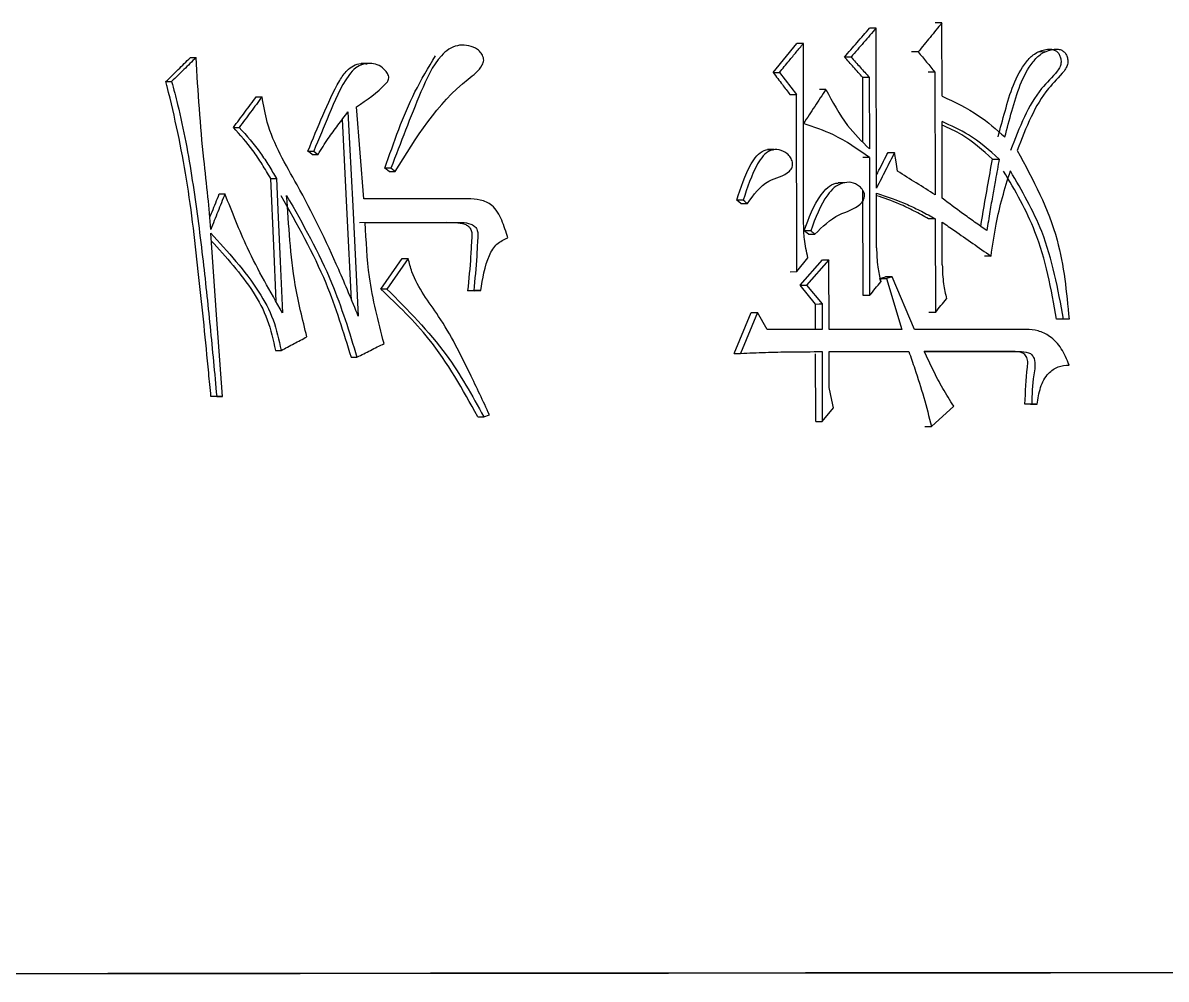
# Model space of a CAD drawing. Header units: millimetres. Extents: x 2462 to 4142, y 835 to 2023.
# Drawn here: x 3087.11 to 3094.37, y 1153.48 to 1159.55 of the extents above; entities that cross this region are included whole.
import ezdxf

# ---------------------------------------------------------------- set-up
doc = ezdxf.new("R2010")
doc.units = ezdxf.units.MM

msp = doc.modelspace()

# ---------------------------------------------------------------- linework, layer by layer
at = {"color": 7, "linetype": 'Continuous', "lineweight": 25}
for p, q in [((3092.5315, 1158.5046), (3092.5297, 1159.5214)), ((3092.9479, 1159.0889), (3092.9471, 1159.5542)), ((3091.8743, 1159.2394), (3092.0255, 1159.4234)), ((3092.0687, 1158.277), (3092.0667, 1159.4236)), ((3092.7966, 1159.3702), (3092.7544, 1159.3699)), ((3093.6008, 1159.3693), (3093.5573, 1159.369)), ((3088.1711, 1159.3332), (3088.2073, 1159.3335)), ((3089.2946, 1159.2958), (3089.2568, 1159.2956)), ((3092.3699, 1159.3373), (3092.3283, 1159.3371)), ((3091.8743, 1159.2394), (3091.9153, 1159.2396)), ((3091.9153, 1159.2396), (3092.0227, 1159.0991)), ((3092.9033, 1159.2404), (3092.861, 1159.2402)), ((3092.9033, 1159.2404), (3092.9046, 1158.4616)), ((3092.4858, 1159.2076), (3092.444, 1159.2074)), ((3092.4447, 1158.7987), (3092.444, 1159.2074)), ((3092.4858, 1159.2076), (3092.4866, 1158.7533)), ((3088.5903, 1159.0848), (3088.627, 1159.0851)), ((3092.0246, 1157.9741), (3092.0227, 1159.0991)), ((3092.2099, 1159.1317), (3092.1685, 1159.1315)), ((3092.949, 1158.44), (3092.9482, 1158.9268)), ((3088.9453, 1158.7174), (3088.9825, 1158.7177)), ((3091.8801, 1158.7492), (3091.8391, 1158.7489)), ((3089.4349, 1158.6097), (3089.4077, 1158.6313)), ((3092.4867, 1158.6992), (3092.4449, 1158.6989)), ((3092.4867, 1158.6992), (3092.4881, 1157.823)), ((3093.269, 1158.6889), (3093.3118, 1158.6891)), ((3088.6821, 1158.5657), (3088.719, 1158.566)), ((3089.4349, 1158.6097), (3089.4728, 1158.61)), ((3092.3298, 1158.5388), (3092.288, 1158.5386)), ((3092.4464, 1157.8228), (3092.4453, 1158.4899)), ((3088.3547, 1158.4679), (3088.3912, 1158.4682)), ((3089.9347, 1158.4373), (3089.2736, 1158.4367)), ((3091.6843, 1158.4281), (3091.6436, 1158.4279)), ((3091.6704, 1158.4062), (3091.6436, 1158.4279)), ((3092.5321, 1158.1259), (3092.5315, 1158.4721)), ((3091.6705, 1158.4062), (3091.7112, 1158.4064)), ((3089.7972, 1158.2855), (3089.2453, 1158.285)), ((3089.2829, 1158.2853), (3089.8355, 1158.2858)), ((3089.7972, 1158.2855), (3089.8355, 1158.2858)), ((3092.9049, 1158.3102), (3092.8626, 1158.3099)), ((3092.9049, 1158.3102), (3092.9059, 1157.7152)), ((3092.9497, 1158.0181), (3092.9493, 1158.2886)), ((3092.0988, 1158.2119), (3092.0721, 1158.2335)), ((3092.0988, 1158.2119), (3092.1401, 1158.2122)), ((3089.3819, 1157.8633), (3089.5172, 1158.0579)), ((3089.5551, 1158.0581), (3089.4197, 1157.8635)), ((3089.5172, 1158.0579), (3089.5551, 1158.0581)), ((3092.0246, 1157.9741), (3092.0958, 1158.0607)), ((3092.2295, 1158.05), (3092.0872, 1157.8876)), ((3092.2303, 1157.6065), (3092.2295, 1158.05)), ((3093.2597, 1158.0725), (3093.217, 1158.0722)), ((3092.0459, 1157.8873), (3092.1881, 1158.0497)), ((3091.9834, 1157.9738), (3092.0246, 1157.9741)), ((3092.5528, 1157.931), (3092.5883, 1157.9419)), ((3092.5528, 1157.931), (3092.5947, 1157.9313)), ((3092.5589, 1157.9108), (3092.5528, 1157.931)), ((3092.6302, 1157.9421), (3092.5883, 1157.9419)), ((3092.6302, 1157.9421), (3092.5947, 1157.9313)), ((3092.5947, 1157.9313), (3092.693, 1157.6069)), ((3092.7729, 1157.6069), (3092.6302, 1157.9421)), ((3089.4196, 1157.8635), (3089.3819, 1157.8632)), ((3089.9718, 1157.8532), (3089.9333, 1157.853)), ((3089.9784, 1157.853), (3089.9333, 1157.853)), ((3090.017, 1157.8533), (3089.9718, 1157.8532)), ((3089.9784, 1157.853), (3090.017, 1157.8533)), ((3092.1441, 1157.7684), (3092.0459, 1157.8873)), ((3092.0872, 1157.8876), (3092.1855, 1157.7687)), ((3092.1444, 1157.6062), (3092.1441, 1157.7684)), ((3092.1855, 1157.7687), (3092.1857, 1157.6064)), ((3091.6274, 1157.4543), (3091.7341, 1157.714)), ((3091.7749, 1157.7142), (3091.6681, 1157.4545)), ((3091.8377, 1157.6061), (3091.7749, 1157.7142)), ((3093.7198, 1157.6726), (3093.6764, 1157.6724)), ((3093.7551, 1157.6726), (3093.7118, 1157.6724)), ((3093.7551, 1157.6726), (3093.7199, 1157.6726)), ((3092.1857, 1157.6064), (3091.8377, 1157.6061)), ((3092.693, 1157.6069), (3092.2303, 1157.6065)), ((3093.4816, 1157.6075), (3092.7729, 1157.6069)), ((3088.7113, 1157.4732), (3088.7481, 1157.4734)), ((3089.1924, 1157.4304), (3089.23, 1157.4307)), ((3092.1446, 1157.4656), (3092.186, 1157.4658)), ((3092.1454, 1157.022), (3092.1446, 1157.451)), ((3092.186, 1157.4658), (3092.1867, 1157.0223)), ((3092.2305, 1157.4658), (3092.7377, 1157.4663)), ((3092.2309, 1157.2387), (3092.2305, 1157.4658)), ((3092.6956, 1157.466), (3092.7377, 1157.4663)), ((3092.8353, 1157.4664), (3093.4377, 1157.4669)), ((3093.3947, 1157.4666), (3092.8354, 1157.4661)), ((3093.395, 1157.4666), (3093.438, 1157.4669)), ((3088.3387, 1157.181), (3088.3023, 1157.1807)), ((3088.3388, 1157.1808), (3088.3023, 1157.1807)), ((3088.3752, 1157.181), (3088.3387, 1157.181)), ((3088.3388, 1157.1808), (3088.3752, 1157.181)), ((3092.1867, 1157.0223), (3092.2579, 1157.1089)), ((3092.8805, 1156.9904), (3093.0222, 1157.1204)), ((3093.5178, 1157.1316), (3093.4748, 1157.1313)), ((3093.5101, 1157.1314), (3093.5531, 1157.1316)), ((3093.5531, 1157.1316), (3093.5178, 1157.1316)), ((3089.9978, 1157.0525), (3090.0364, 1157.0528)), ((3090.0364, 1157.0528), (3090.0725, 1157.0636)), ((3092.1454, 1157.022), (3092.1867, 1157.0223)), ((3092.8383, 1156.9902), (3092.8805, 1156.9904))]:
    msp.add_line(p, q, dxfattribs=at)
at = {"color": 7, "linetype": 'Continuous', "lineweight": 25, "flags": 128}
for points in [[(3092.5297, 1159.5214), (3092.5063, 1159.5212), (3092.4879, 1159.5211)], [(3092.9471, 1159.5542), (3092.9234, 1159.554), (3092.9048, 1159.5539)], [(3092.0667, 1159.4236), (3092.0436, 1159.4235), (3092.0255, 1159.4234)], [(3088.0163, 1159.1817), (3088.0365, 1159.1818), (3088.0523, 1159.1819)], [(3091.9815, 1159.0988), (3092.0045, 1159.099), (3092.0227, 1159.0991)], [(3089.2736, 1158.4367), (3089.2504, 1158.7287), (3089.2272, 1159.0208)], [(3089.1958, 1157.7924), (3089.1682, 1158.339), (3089.1377, 1158.942)], [(3089.1728, 1158.9883), (3089.1829, 1158.7886), (3089.2031, 1158.3891), (3089.2208, 1158.0397), (3089.2385, 1157.6906)], [(3088.4451, 1158.89), (3088.4656, 1158.8901), (3088.4817, 1158.8902)], [(3088.918, 1158.739), (3088.9316, 1158.7391), (3088.9434, 1158.7392), (3088.9552, 1158.7393)], [(3088.9453, 1158.7174), (3088.9317, 1158.7282), (3088.918, 1158.739)], [(3088.9552, 1158.7393), (3088.9689, 1158.7285), (3088.9825, 1158.7177)], [(3092.6047, 1158.7316), (3092.6282, 1158.7317), (3092.6467, 1158.7318)], [(3092.6646, 1158.6128), (3092.6556, 1158.6723), (3092.6467, 1158.7318)], [(3089.4455, 1158.6316), (3089.4318, 1158.6315), (3089.4197, 1158.6314), (3089.4077, 1158.6313)], [(3089.4728, 1158.61), (3089.466, 1158.6154), (3089.4558, 1158.6235), (3089.4455, 1158.6316)], [(3088.7166, 1157.7863), (3088.701, 1158.1385), (3088.6821, 1158.5657)], [(3088.719, 1158.566), (3088.7279, 1158.3662), (3088.7424, 1158.0388), (3088.7569, 1157.7116)], [(3091.7112, 1158.4065), (3091.7043, 1158.412), (3091.6943, 1158.4201), (3091.6843, 1158.4281)], [(3088.3752, 1157.181), (3088.3378, 1157.7002), (3088.3004, 1158.2194)], [(3092.1133, 1158.2338), (3092.0983, 1158.2337), (3092.0852, 1158.2336), (3092.0721, 1158.2335)], [(3092.1881, 1158.0497), (3092.2113, 1158.0499), (3092.2295, 1158.05)], [(3092.0459, 1157.8873), (3092.069, 1157.8875), (3092.0872, 1157.8876)], [(3092.1441, 1157.7684), (3092.1673, 1157.7686), (3092.1855, 1157.7687)], [(3092.4881, 1157.823), (3092.4648, 1157.8229), (3092.4464, 1157.8228)], [(3091.7341, 1157.714), (3091.757, 1157.7141), (3091.7749, 1157.7142)], [(3092.9059, 1157.7152), (3092.8822, 1157.7151), (3092.8636, 1157.715)], [(3091.6274, 1157.4543), (3091.6502, 1157.4544), (3091.6681, 1157.4545)], [(3092.2579, 1157.1089), (3092.2477, 1157.1576), (3092.2393, 1157.1982), (3092.2309, 1157.2387)]]:
    msp.add_lwpolyline(points, dxfattribs=at)
at = {"color": 7, "linetype": 'Continuous', "lineweight": 25}
for points, knots in [([(3092.3283, 1159.3371), (3092.3549, 1159.3678), (3092.4081, 1159.4291), (3092.4613, 1159.4905), (3092.4879, 1159.5211)], [0, 0, 0, 0, 0.5, 1, 1, 1, 1]), ([(3092.5297, 1159.5214), (3092.5031, 1159.4907), (3092.4498, 1159.4294), (3092.3965, 1159.368), (3092.3699, 1159.3373)], [0, 0, 0, 0, 0.5, 1, 1, 1, 1]), ([(3092.9471, 1159.5542), (3092.922, 1159.5235), (3092.8719, 1159.4622), (3092.8217, 1159.4008), (3092.7966, 1159.3702)], [0, 0, 0, 0, 0.5, 1, 1, 1, 1]), ([(3089.4728, 1158.61), (3089.6061, 1158.8258), (3089.7623, 1159.0786), (3090.0098, 1159.2519), (3090.0333, 1159.3012), (3090.0361, 1159.3173), (3090.0338, 1159.3334), (3090.0257, 1159.354), (3090.0091, 1159.3761), (3089.9748, 1159.3996), (3089.9267, 1159.4136), (3089.8673, 1159.4131), (3089.8111, 1159.389), (3089.7166, 1159.302), (3089.6002, 1159.0358), (3089.5071, 1158.7925), (3089.4455, 1158.6316)], [0, 0, 0, 0, 0.369973, 0.433396, 0.441379, 0.448953, 0.456564, 0.46449, 0.480827, 0.49655, 0.526965, 0.55702, 0.587567, 0.618801, 0.747888, 1, 1, 1, 1]), ([(3091.9153, 1159.2396), (3091.9356, 1159.2643), (3091.9711, 1159.3074), (3092.0215, 1159.3687), (3092.0517, 1159.4053), (3092.0667, 1159.4236)], [0, 0, 0, 0, 0.403163, 0.701581, 1, 1, 1, 1]), ([(3092.7966, 1159.3702), (3092.8144, 1159.3485), (3092.85, 1159.3053), (3092.8855, 1159.2621), (3092.9033, 1159.2404)], [0, 0, 0, 0, 0.4999994, 1, 1, 1, 1]), ([(3093.3041, 1158.8295), (3093.3187, 1158.8841), (3093.3626, 1159.0489), (3093.4223, 1159.2443), (3093.5327, 1159.3607), (3093.5886, 1159.3834), (3093.6325, 1159.3888), (3093.6603, 1159.3838), (3093.6799, 1159.3719), (3093.6935, 1159.3543), (3093.7028, 1159.3315), (3093.7061, 1159.3044), (3093.6992, 1159.274), (3093.6574, 1159.2158), (3093.5627, 1159.1287), (3093.4638, 1158.954), (3093.4111, 1158.8153), (3093.3836, 1158.743)], [0, 0, 0, 0, 0.1139189, 0.3435287, 0.3936655, 0.4441087, 0.4716327, 0.4904359, 0.5051552, 0.5198645, 0.5357889, 0.5544176, 0.5730063, 0.5964858, 0.7003525, 0.8437556, 1, 1, 1, 1]), ([(3093.347, 1158.8297), (3093.3616, 1158.8844), (3093.4056, 1159.0492), (3093.4653, 1159.2445), (3093.5759, 1159.361), (3093.6319, 1159.3837), (3093.6759, 1159.389), (3093.7037, 1159.3841), (3093.7233, 1159.3721), (3093.737, 1159.3545), (3093.7463, 1159.3316), (3093.7495, 1159.3046), (3093.7425, 1159.2742), (3093.7006, 1159.216), (3093.6059, 1159.1288), (3093.5069, 1158.9542), (3093.4541, 1158.8155), (3093.4266, 1158.7432)], [0, 0, 0, 0, 0.113871, 0.343385, 0.393605, 0.444131, 0.471663, 0.49049, 0.505222, 0.519945, 0.53588, 0.554496, 0.573047, 0.596528, 0.700458, 0.843857, 1, 1, 1, 1]), ([(3088.2073, 1159.3335), (3088.1815, 1159.3082), (3088.1298, 1159.2577), (3088.0782, 1159.2072), (3088.0523, 1159.1819)], [0, 0, 0, 0, 0.500001, 1, 1, 1, 1]), ([(3088.3004, 1158.241), (3088.2951, 1158.3102), (3088.2837, 1158.4599), (3088.2389, 1158.8225), (3088.2206, 1159.1183), (3088.2073, 1159.3335)], [0, 0, 0, 0, 0.18981, 0.410522, 1, 1, 1, 1]), ([(3088.918, 1158.739), (3088.9494, 1158.8151), (3089.0122, 1158.9672), (3089.0893, 1159.1421), (3089.1582, 1159.248), (3089.2061, 1159.2848), (3089.252, 1159.2981), (3089.2819, 1159.2948), (3089.2955, 1159.2933)], [0, 0, 0, 0, 0.341778, 0.683808, 0.795213, 0.867463, 0.939794, 1, 1, 1, 1]), ([(3089.2272, 1159.0208), (3089.2934, 1159.0648), (3089.3651, 1159.1125), (3089.4257, 1159.1822), (3089.4318, 1159.1972), (3089.4323, 1159.2121), (3089.4255, 1159.2313), (3089.4061, 1159.2579), (3089.3721, 1159.286), (3089.3205, 1159.3), (3089.2685, 1159.2943), (3089.2163, 1159.2686), (3089.1326, 1159.1659), (3089.056, 1158.9796), (3088.9875, 1158.8163), (3088.9552, 1158.7393)], [0, 0, 0, 0, 0.213503, 0.231464, 0.24303, 0.254692, 0.268684, 0.294822, 0.340398, 0.3844, 0.438732, 0.481931, 0.539955, 0.782901, 1, 1, 1, 1]), ([(3089.4077, 1158.6313), (3089.4644, 1158.7965), (3089.5502, 1159.0462), (3089.6831, 1159.2696), (3089.7281, 1159.3452)], [0, 0, 0, 0, 0.661401, 1, 1, 1, 1]), ([(3092.444, 1159.2074), (3092.4247, 1159.229), (3092.3862, 1159.2722), (3092.3476, 1159.3155), (3092.3283, 1159.3371)], [0, 0, 0, 0, 0.5, 1, 1, 1, 1]), ([(3092.3699, 1159.3373), (3092.3892, 1159.3157), (3092.4278, 1159.2725), (3092.4665, 1159.2293), (3092.4858, 1159.2076)], [0, 0, 0, 0, 0.499999, 1, 1, 1, 1]), ([(3091.8743, 1159.2394), (3091.8841, 1159.2264), (3091.9038, 1159.2006), (3091.9396, 1159.1538), (3091.9655, 1159.1198), (3091.9815, 1159.0988)], [0, 0, 0, 0, 0.27573, 0.55146, 1, 1, 1, 1]), ([(3088.3023, 1157.1807), (3088.2975, 1157.2311), (3088.2829, 1157.3824), (3088.2585, 1157.6344), (3088.2143, 1158.0449), (3088.1587, 1158.5542), (3088.0699, 1158.9663), (3088.019, 1159.1708), (3088.0163, 1159.1817)], [0, 0, 0, 0, 0.075018, 0.225054, 0.375091, 0.686729, 0.98338, 1, 1, 1, 1]), ([(3088.0523, 1159.1819), (3088.0653, 1159.1331), (3088.1201, 1158.9267), (3088.1877, 1158.5547), (3088.2487, 1158.083), (3088.2973, 1157.6249), (3088.3249, 1157.329), (3088.3387, 1157.181)], [0, 0, 0, 0, 0.075008, 0.317588, 0.559815, 0.779883, 1, 1, 1, 1]), ([(3088.4451, 1158.89), (3088.4693, 1158.9225), (3088.5177, 1158.9874), (3088.5661, 1159.0524), (3088.5903, 1159.0848)], [0, 0, 0, 0, 0.500104, 1, 1, 1, 1]), ([(3088.627, 1159.0851), (3088.6028, 1159.0526), (3088.5544, 1158.9877), (3088.5059, 1158.9227), (3088.4817, 1158.8902)], [0, 0, 0, 0, 0.499896, 1, 1, 1, 1]), ([(3089.2385, 1157.6906), (3089.1977, 1157.7901), (3089.0806, 1158.075), (3088.8825, 1158.4808), (3088.6712, 1158.8289), (3088.6364, 1159.0308), (3088.627, 1159.0851)], [0, 0, 0, 0, 0.210769, 0.603834, 0.893415, 1, 1, 1, 1]), ([(3092.2099, 1159.1317), (3092.1862, 1159.0956), (3092.1388, 1159.0234), (3092.0913, 1158.9513), (3092.0676, 1158.9152)], [0, 0, 0, 0, 0.499999, 1, 1, 1, 1]), ([(3092.2099, 1159.1317), (3092.2524, 1159.0522), (3092.3279, 1158.9109), (3092.4382, 1158.8013), (3092.4865, 1158.7533)], [0, 0, 0, 0, 0.562196, 1, 1, 1, 1]), ([(3092.9479, 1159.0889), (3093.0277, 1159.0515), (3093.1712, 1158.9841), (3093.2929, 1158.8771), (3093.3469, 1158.8297)], [0, 0, 0, 0, 0.556253, 1, 1, 1, 1]), ([(3088.9825, 1158.7177), (3089.0036, 1158.752), (3089.0431, 1158.8165), (3089.1091, 1158.9047), (3089.1516, 1158.9604), (3089.1728, 1158.9883)], [0, 0, 0, 0, 0.363385, 0.681597, 1, 1, 1, 1]), ([(3093.3118, 1158.6891), (3093.249, 1158.7443), (3093.1376, 1158.8423), (3093.0057, 1158.9011), (3092.9482, 1158.9268)], [0, 0, 0, 0, 0.563785, 1, 1, 1, 1]), ([(3088.6821, 1158.5657), (3088.6641, 1158.596), (3088.6279, 1158.6565), (3088.5533, 1158.7688), (3088.4876, 1158.8424), (3088.4451, 1158.89)], [0, 0, 0, 0, 0.261157, 0.522419, 1, 1, 1, 1]), ([(3088.4817, 1158.8902), (3088.5286, 1158.8374), (3088.5965, 1158.7611), (3088.6695, 1158.6475), (3088.7025, 1158.5932), (3088.719, 1158.566)], [0, 0, 0, 0, 0.528752, 0.7642, 1, 1, 1, 1]), ([(3092.4867, 1158.6992), (3092.4127, 1158.7513), (3092.2815, 1158.8437), (3092.1325, 1158.8934), (3092.0676, 1158.915)], [0, 0, 0, 0, 0.564258, 1, 1, 1, 1]), ([(3093.269, 1158.6889), (3093.2065, 1158.7446), (3093.108, 1158.8326), (3092.9911, 1158.8858), (3092.9482, 1158.9053)], [0, 0, 0, 0, 0.633343, 1, 1, 1, 1]), ([(3091.6436, 1158.4279), (3091.6693, 1158.5071), (3091.7016, 1158.6067), (3091.7681, 1158.7109), (3091.8143, 1158.7476), (3091.8566, 1158.7546), (3091.8743, 1158.7458), (3091.8754, 1158.7452)], [0, 0, 0, 0, 0.569503, 0.715113, 0.855089, 0.990855, 1, 1, 1, 1]), ([(3091.7112, 1158.4064), (3091.7512, 1158.4624), (3091.822, 1158.5612), (3091.9471, 1158.5797), (3091.989, 1158.6237), (3091.9966, 1158.6372), (3091.9995, 1158.6531), (3091.9969, 1158.675), (3091.9862, 1158.7005), (3091.9584, 1158.7305), (3091.9144, 1158.7514), (3091.8559, 1158.7497), (3091.8088, 1158.7107), (3091.7426, 1158.6075), (3091.7102, 1158.5076), (3091.6843, 1158.4281)], [0, 0, 0, 0, 0.207477, 0.366821, 0.383117, 0.398789, 0.414409, 0.43088, 0.465089, 0.497023, 0.558701, 0.619216, 0.681582, 0.746432, 1, 1, 1, 1]), ([(3092.5313, 1158.5866), (3092.5366, 1158.5971), (3092.5611, 1158.6454), (3092.5855, 1158.6937), (3092.6047, 1158.7316)], [0, 0, 0, 0, 0.2160539, 1, 1, 1, 1]), ([(3092.6467, 1158.7318), (3092.6275, 1158.6939), (3092.5891, 1158.6182), (3092.5507, 1158.5424), (3092.5315, 1158.5046)], [0, 0, 0, 0, 0.5, 1, 1, 1, 1]), ([(3093.4265, 1158.7432), (3093.5254, 1158.5587), (3093.7035, 1158.2263), (3093.7392, 1157.8432), (3093.7551, 1157.6726)], [0, 0, 0, 0, 0.554855, 1, 1, 1, 1]), ([(3093.1947, 1158.2614), (3093.2086, 1158.3461), (3093.2319, 1158.4889), (3093.2582, 1158.631), (3093.269, 1158.6889)], [0, 0, 0, 0, 0.592874, 1, 1, 1, 1]), ([(3093.3118, 1158.6891), (3093.3037, 1158.6452), (3093.2899, 1158.5696), (3093.2697, 1158.4587), (3093.2513, 1158.3511), (3093.2393, 1158.2752), (3093.2329, 1158.2347)], [0, 0, 0, 0, 0.2905663, 0.5003512, 0.7334494, 1, 1, 1, 1]), ([(3092.9046, 1158.4616), (3092.8647, 1158.4868), (3092.7847, 1158.5372), (3092.7047, 1158.5876), (3092.6646, 1158.6128)], [0, 0, 0, 0, 0.5, 1, 1, 1, 1]), ([(3093.2597, 1158.0725), (3093.2696, 1158.1402), (3093.2878, 1158.2659), (3093.3296, 1158.4466), (3093.3649, 1158.5577), (3093.3827, 1158.6134)], [0, 0, 0, 0, 0.367969, 0.683162, 1, 1, 1, 1]), ([(3093.6764, 1157.6724), (3093.6419, 1157.8627), (3093.5808, 1158.1998), (3093.4128, 1158.4878), (3093.3397, 1158.6131)], [0, 0, 0, 0, 0.56483, 1, 1, 1, 1]), ([(3093.7198, 1157.6726), (3093.6852, 1157.863), (3093.624, 1158.2001), (3093.4558, 1158.488), (3093.3827, 1158.6134)], [0, 0, 0, 0, 0.564773, 1, 1, 1, 1]), ([(3092.0721, 1158.2335), (3092.1016, 1158.3146), (3092.1386, 1158.4162), (3092.2193, 1158.509), (3092.2591, 1158.535), (3092.2832, 1158.536), (3092.2881, 1158.5362)], [0, 0, 0, 0, 0.64048, 0.802676, 0.960026, 1, 1, 1, 1]), ([(3092.1401, 1158.2122), (3092.1882, 1158.2592), (3092.2737, 1158.3427), (3092.4021, 1158.3706), (3092.4502, 1158.4268), (3092.4595, 1158.4602), (3092.4461, 1158.492), (3092.4186, 1158.523), (3092.3721, 1158.5453), (3092.3138, 1158.5388), (3092.2607, 1158.5105), (3092.1801, 1158.4149), (3092.1429, 1158.3142), (3092.1133, 1158.2338)], [0, 0, 0, 0, 0.206809, 0.366827, 0.399836, 0.431258, 0.463307, 0.497531, 0.558719, 0.620129, 0.682427, 0.746618, 1, 1, 1, 1]), ([(3088.2941, 1158.3161), (3088.2992, 1158.3289), (3088.3194, 1158.3795), (3088.3396, 1158.4301), (3088.3547, 1158.4679)], [0, 0, 0, 0, 0.252463, 1, 1, 1, 1]), ([(3088.3912, 1158.4682), (3088.376, 1158.4303), (3088.3458, 1158.3546), (3088.3155, 1158.2789), (3088.3004, 1158.241)], [0, 0, 0, 0, 0.499738, 1, 1, 1, 1]), ([(3088.7569, 1157.7116), (3088.6789, 1157.8471), (3088.5396, 1158.0897), (3088.4366, 1158.3523), (3088.3912, 1158.4682)], [0, 0, 0, 0, 0.5589855, 1, 1, 1, 1]), ([(3088.7459, 1158.4576), (3088.8488, 1158.2762), (3089.033, 1157.9511), (3089.1436, 1157.59), (3089.1924, 1157.4304)], [0, 0, 0, 0, 0.55825, 1, 1, 1, 1]), ([(3088.7829, 1158.4578), (3088.8859, 1158.2764), (3089.0703, 1157.9514), (3089.181, 1157.5902), (3089.23, 1157.4307)], [0, 0, 0, 0, 0.558287, 1, 1, 1, 1]), ([(3088.9117, 1157.5601), (3088.8844, 1157.6694), (3088.834, 1157.8707), (3088.8024, 1158.1729), (3088.7894, 1158.3628), (3088.7829, 1158.4578)], [0, 0, 0, 0, 0.372436, 0.6857253, 1, 1, 1, 1]), ([(3090.188, 1158.1887), (3090.1766, 1158.2263), (3090.1543, 1158.3002), (3090.1014, 1158.398), (3090.0143, 1158.4336), (3089.9611, 1158.4361), (3089.9347, 1158.4373)], [0, 0, 0, 0, 0.292586, 0.576009, 0.788989, 1, 1, 1, 1]), ([(3092.5315, 1158.4721), (3092.5976, 1158.45), (3092.6948, 1158.4175), (3092.8174, 1158.3578), (3092.8757, 1158.326), (3092.9049, 1158.3102)], [0, 0, 0, 0, 0.5142955, 0.7569295, 1, 1, 1, 1]), ([(3092.8626, 1158.3099), (3092.8321, 1158.3265), (3092.771, 1158.3598), (3092.6619, 1158.4129), (3092.5804, 1158.4402), (3092.5315, 1158.4566)], [0, 0, 0, 0, 0.286041, 0.572157, 1, 1, 1, 1]), ([(3093.2329, 1158.2347), (3093.207, 1158.2528), (3093.1553, 1158.2888), (3093.0602, 1158.3565), (3092.9919, 1158.4078), (3092.949, 1158.44)], [0, 0, 0, 0, 0.270741, 0.541487, 1, 1, 1, 1]), ([(3089.4021, 1157.5173), (3089.3659, 1157.6577), (3089.3009, 1157.9093), (3089.2884, 1158.1699), (3089.2829, 1158.2853)], [0, 0, 0, 0, 0.557505, 1, 1, 1, 1]), ([(3089.7972, 1158.2855), (3089.8374, 1158.2873), (3089.8861, 1158.2895), (3089.9385, 1158.265), (3089.9553, 1158.2432), (3089.9617, 1158.215), (3089.9563, 1158.1577), (3089.952, 1158.0367), (3089.9407, 1157.9258), (3089.9333, 1157.853)], [0, 0, 0, 0, 0.223549, 0.269899, 0.31726, 0.366291, 0.417087, 0.617274, 1, 1, 1, 1]), ([(3089.8355, 1158.2858), (3089.8758, 1158.2876), (3089.9245, 1158.2897), (3089.977, 1158.2653), (3089.9938, 1158.2434), (3090.0002, 1158.2153), (3089.9948, 1158.1579), (3089.9905, 1158.037), (3089.9792, 1157.926), (3089.9718, 1157.8532)], [0, 0, 0, 0, 0.2237546, 0.2701358, 0.3175045, 0.3665219, 0.4172988, 0.6174118, 1, 1, 1, 1]), ([(3092.0958, 1158.0607), (3092.0869, 1158.1004), (3092.0709, 1158.1715), (3092.0693, 1158.2447), (3092.0687, 1158.277)], [0, 0, 0, 0, 0.558836, 1, 1, 1, 1]), ([(3092.9493, 1158.2886), (3092.9751, 1158.2706), (3093.0398, 1158.2256), (3093.1433, 1158.1536), (3093.2209, 1158.0995), (3093.2597, 1158.0725)], [0, 0, 0, 0, 0.249419, 0.624709, 1, 1, 1, 1]), ([(3088.3004, 1158.2194), (3088.4093, 1158.1006), (3088.5621, 1157.9339), (3088.7062, 1157.6717), (3088.7341, 1157.5398), (3088.7481, 1157.4734)], [0, 0, 0, 0, 0.552374, 0.77511, 1, 1, 1, 1]), ([(3092.1401, 1158.2122), (3092.1356, 1158.2158), (3092.1267, 1158.223), (3092.1178, 1158.2302), (3092.1133, 1158.2338)], [0, 0, 0, 0, 0.499453, 1, 1, 1, 1]), ([(3088.304, 1158.1702), (3088.3983, 1158.0667), (3088.5364, 1157.9152), (3088.6693, 1157.6714), (3088.6972, 1157.5395), (3088.7113, 1157.4732)], [0, 0, 0, 0, 0.5175105, 0.7575696, 1, 1, 1, 1]), ([(3090.017, 1157.8533), (3090.0286, 1157.9298), (3090.0446, 1158.0357), (3090.1135, 1158.1549), (3090.1636, 1158.1776), (3090.188, 1158.1887)], [0, 0, 0, 0, 0.572733, 0.791394, 1, 1, 1, 1]), ([(3092.5321, 1158.1259), (3092.5332, 1158.0849), (3092.5353, 1158.0116), (3092.5519, 1157.9407), (3092.5592, 1157.9096)], [0, 0, 0, 0, 0.561072, 1, 1, 1, 1]), ([(3090.0725, 1157.0637), (3090.0314, 1157.1511), (3089.9311, 1157.3645), (3089.7763, 1157.6727), (3089.5977, 1157.892), (3089.5625, 1158.0295), (3089.5551, 1158.0581)], [0, 0, 0, 0, 0.257125, 0.627625, 0.922525, 1, 1, 1, 1]), ([(3092.9497, 1158.0181), (3092.9509, 1157.977), (3092.9529, 1157.9038), (3092.9694, 1157.8329), (3092.9767, 1157.8018)], [0, 0, 0, 0, 0.561072, 1, 1, 1, 1]), ([(3092.4881, 1157.823), (3092.5, 1157.8375), (3092.5237, 1157.8663), (3092.5473, 1157.8952), (3092.5592, 1157.9096)], [0, 0, 0, 0, 0.499998, 1, 1, 1, 1]), ([(3089.9978, 1157.0525), (3089.9024, 1157.2241), (3089.7336, 1157.5275), (3089.4884, 1157.7615), (3089.3819, 1157.8632)], [0, 0, 0, 0, 0.565431, 1, 1, 1, 1]), ([(3089.4196, 1157.8635), (3089.553, 1157.7304), (3089.7936, 1157.4904), (3089.9615, 1157.1876), (3090.0364, 1157.0528)], [0, 0, 0, 0, 0.554583, 1, 1, 1, 1]), ([(3092.9059, 1157.7152), (3092.9177, 1157.7296), (3092.9413, 1157.7585), (3092.9649, 1157.7874), (3092.9767, 1157.8018)], [0, 0, 0, 0, 0.499998, 1, 1, 1, 1]), ([(3088.7482, 1157.4734), (3088.7754, 1157.4879), (3088.83, 1157.5168), (3088.8845, 1157.5457), (3088.9117, 1157.5601)], [0, 0, 0, 0, 0.500001, 1, 1, 1, 1]), ([(3093.7557, 1157.3806), (3093.7411, 1157.4167), (3093.7122, 1157.4877), (3093.6407, 1157.5631), (3093.5601, 1157.6027), (3093.5077, 1157.6059), (3093.4816, 1157.6075)], [0, 0, 0, 0, 0.291064, 0.572494, 0.787521, 1, 1, 1, 1]), ([(3089.23, 1157.4307), (3089.2587, 1157.4451), (3089.3161, 1157.474), (3089.3734, 1157.5029), (3089.4021, 1157.5173)], [0, 0, 0, 0, 0.4998359, 1, 1, 1, 1]), ([(3091.6681, 1157.4545), (3091.7206, 1157.457), (3091.8255, 1157.462), (3091.9982, 1157.4656), (3092.1182, 1157.4657), (3092.186, 1157.4658)], [0, 0, 0, 0, 0.303648, 0.607314, 1, 1, 1, 1]), ([(3091.7345, 1157.4576), (3091.7345, 1157.4576), (3091.7344, 1157.4576), (3091.7364, 1157.4577), (3091.7426, 1157.4579), (3091.752, 1157.4583), (3091.7607, 1157.4585), (3091.7639, 1157.4586)], [0, 0, 0, 0, 0.118666, 0.33778, 0.44855, 0.796934, 1, 1, 1, 1]), ([(3092.7377, 1157.4663), (3092.7501, 1157.4299), (3092.7829, 1157.3336), (3092.8338, 1157.176), (3092.8649, 1157.0523), (3092.8805, 1156.9904)], [0, 0, 0, 0, 0.232258, 0.615691, 1, 1, 1, 1]), ([(3093.0222, 1157.1204), (3092.9983, 1157.1573), (3092.951, 1157.2304), (3092.8915, 1157.3479), (3092.854, 1157.4268), (3092.8353, 1157.4664)], [0, 0, 0, 0, 0.337126, 0.668281, 1, 1, 1, 1]), ([(3093.4747, 1157.1313), (3093.4786, 1157.2104), (3093.4831, 1157.3012), (3093.4945, 1157.4025), (3093.4866, 1157.437), (3093.451, 1157.467), (3093.4179, 1157.4668), (3093.3947, 1157.4666)], [0, 0, 0, 0, 0.5750269, 0.6610275, 0.7418938, 0.8195122, 1, 1, 1, 1]), ([(3093.4377, 1157.4668), (3093.4583, 1157.4665), (3093.4872, 1157.4661), (3093.5212, 1157.447), (3093.5458, 1157.3987), (3093.5233, 1157.2884), (3093.5199, 1157.1929), (3093.5178, 1157.1316)], [0, 0, 0, 0, 0.163972, 0.228894, 0.296062, 0.547773, 1, 1, 1, 1]), ([(3093.5531, 1157.1316), (3093.5583, 1157.1676), (3093.5685, 1157.2385), (3093.6141, 1157.3269), (3093.6844, 1157.3748), (3093.7321, 1157.3787), (3093.7557, 1157.3806)], [0, 0, 0, 0, 0.292624, 0.57669, 0.790427, 1, 1, 1, 1]), ([(3134.2625, 1153.5011), (3134.1215, 1153.5017), (3133.4158, 1153.505), (3131.9001, 1153.5104), (3129.4066, 1153.5164), (3126.4848, 1153.5213), (3122.7492, 1153.5255), (3118.0219, 1153.5283), (3112.1767, 1153.5293), (3105.7322, 1153.528), (3098.7456, 1153.5244), (3091.3166, 1153.5187), (3084.4471, 1153.5117), (3078.3366, 1153.5044), (3073.0432, 1153.4973), (3067.8076, 1153.4897), (3064.3179, 1153.484), (3062.6573, 1153.4813)], [0, 0, 0, 0, 0.0157743, 0.0789239, 0.14207, 0.2052136, 0.2683585, 0.3538507, 0.4395956, 0.5250891, 0.610583, 0.6963292, 0.7818226, 0.8369683, 0.8921132, 0.9486599, 1, 1, 1, 1]), ([(3133.5895, 1153.4996), (3133.4345, 1153.5003), (3132.6587, 1153.5039), (3130.7494, 1153.5104), (3127.3, 1153.5177), (3122.7426, 1153.5234), (3117.8632, 1153.5264), (3112.9291, 1153.5274), (3108.153, 1153.5269), (3102.4603, 1153.525), (3095.7346, 1153.5209), (3087.9396, 1153.5141), (3079.6784, 1153.5049), (3071.2546, 1153.4937), (3065.5275, 1153.4845), (3062.7699, 1153.4801)], [0, 0, 0, 0, 0.017494, 0.087542, 0.177014, 0.266772, 0.356242, 0.422242, 0.488241, 0.55424, 0.643075, 0.732194, 0.821031, 0.913828, 1, 1, 1, 1])]:
    msp.add_open_spline(points, degree=3, knots=knots, dxfattribs=at)
msp.add_open_spline([(3088.0163, 1159.1817), (3088.0421, 1159.2069), (3088.0937, 1159.2575), (3088.1453, 1159.308), (3088.1711, 1159.3332)], degree=3, dxfattribs=at)

doc.saveas('drawing.dxf')
